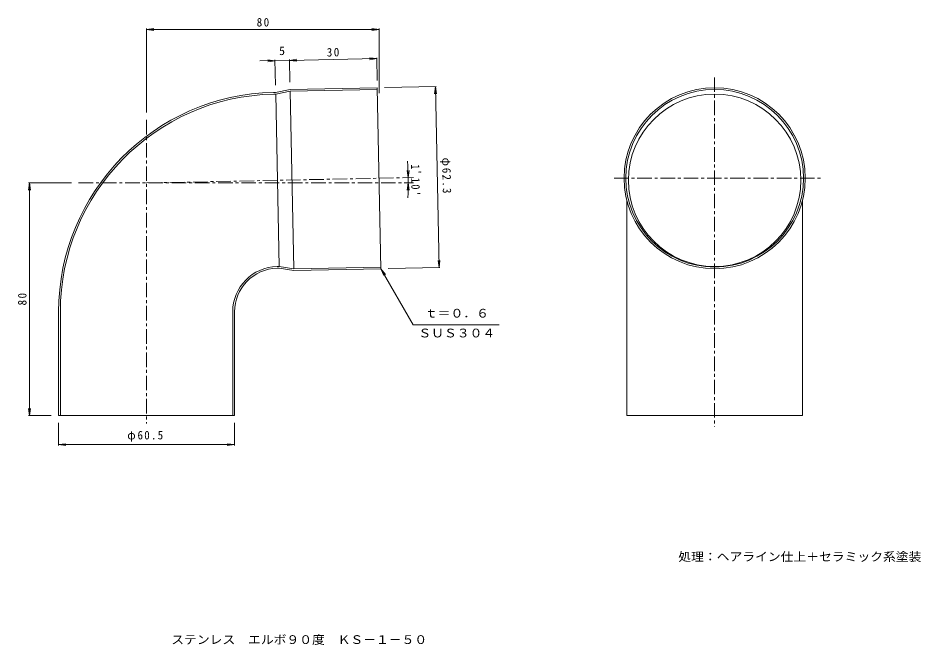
# Model space of a CAD drawing. Units: millimetres on the paper. Extents: x -125 to 185, y -135 to 80.
import ezdxf
from ezdxf.enums import TextEntityAlignment as Align

# ---------------------------------------------------------------- set-up
doc = ezdxf.new("R2010")
doc.units = ezdxf.units.MM
doc.linetypes.add('CHAIN1', pattern=[8, 5, -1, 1, -1])
doc.layers.add('0-0', color=3, linetype='Continuous', lineweight=9)
doc.layers.add('0-4', color=7, linetype='Continuous', lineweight=9)
doc.layers.add('F-5', color=2, linetype='Continuous')
doc.styles.add('ＭＳ ゴシック', font='')
doc.styles.get('ＭＳ ゴシック').set_extended_font_data('MS Gothic')

msp = doc.modelspace()

# ---------------------------------------------------------------- linework, layer by layer
at = {"layer": '0-0', "linetype": 'CHAIN1'}
for p, q in [((114.324, 59.698), (114.324, -60.406)), ((-81.081, 45.094), (-81.081, -59.311)), ((-81.081, 23.392), (10.763, 25.262)), ((79.704, 25.021), (151.465, 25.021)), ((-104.436, 23.392), (10.763, 23.392))]:
    msp.add_line(p, q, dxfattribs=at)
at = {"layer": '0-0'}
for p, q in [((-1.715, 56.165), (-0.447, -6.122)), ((-37.368, 54.538), (-36.69, 54.552)), ((-36.624, 53.953), (-35.417, -5.334)), ((-31.643, 54.955), (-1.703, 55.565)), ((-31.643, 54.955), (-30.399, -6.132)), ((84.074, 17.59), (84.074, -56.608)), ((144.574, 17.59), (144.574, -56.608)), ((-36.149, -5.349), (-35.417, -5.334)), ((-36.136, -5.949), (-35.458, -5.935)), ((-111.331, -20.946), (-111.331, -56.608)), ((-110.731, -20.946), (-110.731, -56.608)), ((-51.431, -20.946), (-51.431, -56.608)), ((-50.831, -20.946), (-50.831, -56.608)), ((-111.331, -56.608), (-50.831, -56.608)), ((84.074, -56.608), (144.574, -56.608))]:
    msp.add_line(p, q, dxfattribs=at)
for points in [[(-36.69, 54.552), (-31.709, 55.554), (-1.715, 56.165)], [(-37.356, 53.939), (-36.624, 53.953), (-31.643, 54.955)], [(-35.458, -5.935), (-30.441, -6.733), (-0.447, -6.122)], [(-35.417, -5.334), (-30.399, -6.132), (-0.459, -5.523)]]:
    msp.add_lwpolyline(points, dxfattribs=at)
for radius, start in [(75.5, 91.16667), (74.9, 91.16667), (15.6, 91.1667), (15, 91.16669)]:
    msp.add_arc((-35.831, -20.946), radius, start, 180, dxfattribs=at)
for centre, major_axis in [((114.324, 25.021), (31.15, 0)), ((114.324, 25.021), (30.55, 0)), ((114.324, 24.31), (29.65, 0))]:
    msp.add_ellipse(centre, major_axis=major_axis, ratio=0.9997, dxfattribs=at)
at = {"layer": '0-4'}
for p, q in [((-81.081, 76.162), (-78.602, 76.488)), ((-81.081, 47.594), (-81.081, 76.462)), ((-81.081, 76.162), (-1.081, 76.162)), ((-81.081, 76.162), (-78.602, 75.835)), ((-1.081, 76.162), (-3.56, 76.488)), ((-1.081, 76.162), (-3.56, 75.835)), ((-1.081, 54.299), (-1.081, 76.462)), ((-31.913, 65.552), (-42.108, 65.344)), ((-36.912, 65.45), (-39.396, 65.726)), ((-36.912, 65.45), (-39.383, 65.073)), ((-36.741, 57.052), (-36.918, 65.75)), ((-31.76, 58.053), (-31.919, 65.852)), ((-31.913, 65.552), (-1.919, 66.163)), ((-31.913, 65.552), (-29.441, 65.928)), ((-31.913, 65.552), (-29.428, 65.276)), ((-1.919, 66.163), (-4.404, 66.438)), ((-1.919, 66.163), (-4.39, 65.786)), ((-1.766, 58.664), (-1.925, 66.463)), ((0.784, 56.216), (18.58, 56.578)), ((18.281, 56.572), (18.005, 54.087)), ((18.281, 56.572), (19.549, -5.715)), ((18.281, 56.572), (18.657, 54.1)), ((8.917, 25.225), (8.54, 27.696)), ((8.917, 25.225), (9.193, 27.709)), ((-121.331, 23.392), (-121.657, 20.913)), ((-106.936, 23.392), (-121.631, 23.392)), ((-121.331, -56.608), (-121.331, 23.392)), ((-121.331, 23.392), (-121.005, 20.913)), ((8.935, 23.392), (8.609, 20.913)), ((8.935, 23.392), (9.262, 20.913)), ((-0.447, -6.122), (1.075, -8.106)), ((-0.447, -6.122), (0.51, -8.432)), ((2.053, -6.072), (19.849, -5.709)), ((19.549, -5.715), (19.172, -3.244)), ((19.549, -5.715), (19.825, -3.231)), ((-121.331, -56.608), (-121.657, -54.129)), ((-121.331, -56.608), (-121.005, -54.129)), ((-113.831, -56.608), (-121.631, -56.608)), ((-111.331, -59.108), (-111.331, -66.908)), ((-50.831, -59.108), (-50.831, -66.908)), ((-111.331, -66.608), (-108.852, -66.282)), ((-111.331, -66.608), (-50.831, -66.608)), ((-111.331, -66.608), (-108.852, -66.934)), ((-50.831, -66.608), (-53.31, -66.282)), ((-50.831, -66.608), (-53.31, -66.934))]:
    msp.add_line(p, q, dxfattribs=at)
msp.add_lwpolyline([(-0.447, -6.122), (10.655, -25.351), (40.176, -25.351)], dxfattribs=at)
msp.add_arc((-81.081, 23.392), 90.017, 356.74576, 4.78673, dxfattribs=at)

# ---------------------------------------------------------------- texts
at = {"layer": '0-4', "color": 2, "style": 'ＭＳ ゴシック'}
msp.add_text('5', height=2.933, rotation=1.167, dxfattribs=at).set_placement((-35.432, 66.48), align=Align.BOTTOM_LEFT)
at = {"layer": '0-4', "color": 2, "style": 'ＭＳ ゴシック', "width": 1.1}
for s, p in [('ｔ＝０．６', (14.673, -23.792)), ('ＳＵＳ３０４', (12.423, -30.604)), ('処理：ヘアライン仕上＋セラミック系塗装', (101.824, -107.527))]:
    msp.add_text(s, height=2.933, dxfattribs=at).set_placement(p, align=Align.BOTTOM_LEFT)
at = {"layer": '0-4', "color": 2, "char_height": 2.933, "attachment_point": 7, "style": 'ＭＳ ゴシック'}
for s, insert in [('\\T1.27;\\W0.95;80', (-43.206, 77.162)), ('\\T1.22;\\W0.95;φ60.5', (-87.706, -65.608))]:
    msp.add_mtext(s, dxfattribs=dict(at, insert=insert))
for s, insert, rotation in [('\\T1.27;\\W0.95;30', (-19.061, 66.814), 1.167), ('\\T1.22;\\W0.95;φ62.3', (19.78, 32.072), 271.167), ("\\T1.28;\\W0.9;1ﾟ10'", (9.875, 29.818), 270.583), ('\\T1.27;\\W0.95;80', (-122.331, -18.733), 90)]:
    msp.add_mtext(s, dxfattribs=dict(at, insert=insert, rotation=rotation))
at = {"layer": 'F-5', "style": 'ＭＳ ゴシック', "width": 1.1}
msp.add_text('ステンレス\u3000エルボ９０度\u3000ＫＳ－１－５０', height=2.933, dxfattribs=at).set_placement((-72.572, -136.049), align=Align.BOTTOM_LEFT)

doc.saveas('drawing.dxf')
